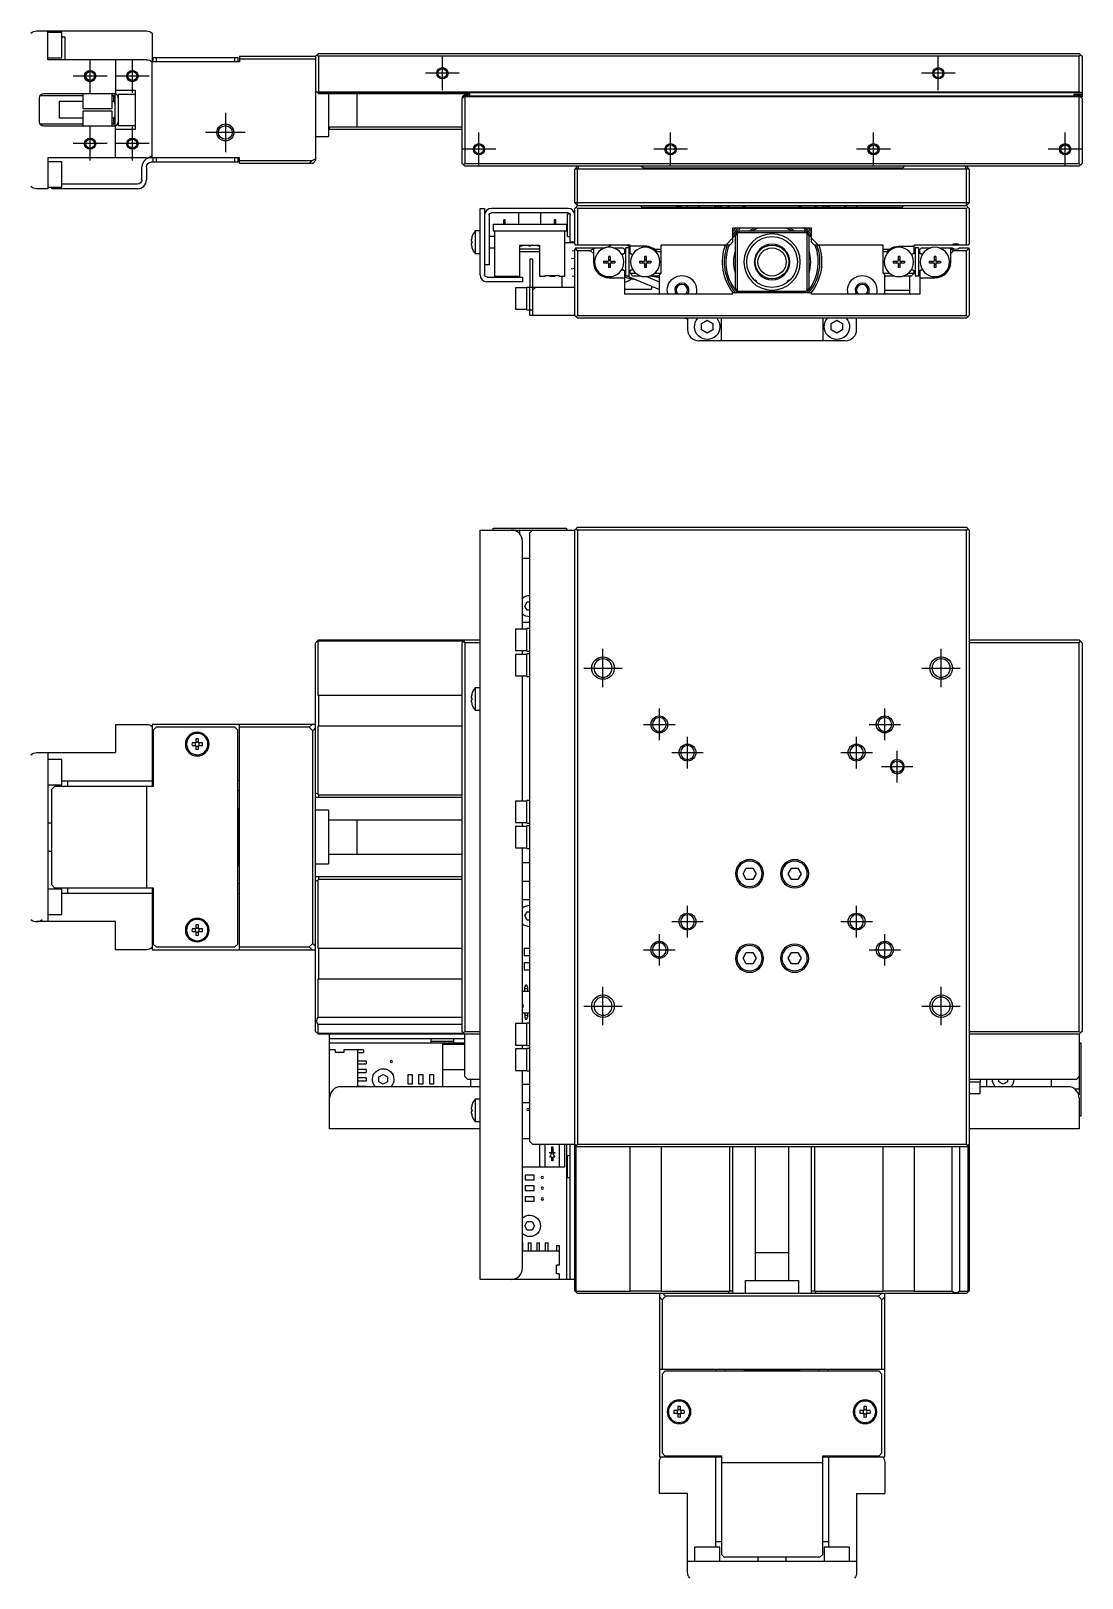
# Model space of a CAD drawing. Extents: x 0 to 817, y -8 to 478.
# Drawn here: x 205.2 to 391.7, y 203.9 to 478.5 of the extents above; entities that cross this region are included whole.
import ezdxf

# ---------------------------------------------------------------- set-up
doc = ezdxf.new("R2010")
doc.units = 0
doc.header["$LTSCALE"] = 0.5
doc.linetypes.add('CENTER', pattern=[50.8, 31.75, -6.35, 6.35, -6.35])
for name, color, linetype in [('MSM_CENTER', 1, 'CENTER'), ('MSM_CONTINUOUS', 7, 'CONTINUOUS'), ('MSM_NARROW', 5, 'CONTINUOUS')]:
    doc.layers.add(name, color=color, linetype=linetype)

msp = doc.modelspace()

# ---------------------------------------------------------------- linework, layer by layer
at = {"layer": 'MSM_CENTER'}
for p, q in [((215.67, 467.47), (215.67, 473.47)), ((223.17, 467.47), (223.17, 473.47)), ((278.17, 467.97), (278.17, 473.97)), ((366.17, 467.97), (366.17, 473.97)), ((218.67, 470.47), (212.67, 470.47)), ((226.17, 470.47), (220.17, 470.47)), ((281.17, 470.97), (275.17, 470.97)), ((369.17, 470.97), (363.17, 470.97)), ((215.67, 455.47), (215.67, 461.47)), ((223.17, 455.47), (223.17, 461.47)), ((239.67, 463.97), (239.67, 456.97)), ((243.17, 460.47), (236.17, 460.47)), ((284.67, 454.47), (284.67, 460.47)), ((318.67, 454.47), (318.67, 460.47)), ((354.67, 454.47), (354.67, 460.47)), ((388.67, 454.47), (388.67, 460.47)), ((218.67, 458.47), (212.67, 458.47)), ((226.17, 458.47), (220.17, 458.47)), ((287.67, 457.47), (281.67, 457.47)), ((321.67, 457.47), (315.67, 457.47)), ((357.67, 457.47), (351.67, 457.47)), ((391.67, 457.47), (385.67, 457.47)), ((306.67, 362), (306.67, 368.8)), ((366.67, 362), (366.67, 368.8)), ((303.27, 365.4), (310.07, 365.4)), ((363.27, 365.4), (370.07, 365.4)), ((316.67, 352.6), (316.67, 358.2)), ((356.67, 352.6), (356.67, 358.2)), ((313.87, 355.4), (319.47, 355.4)), ((353.87, 355.4), (359.47, 355.4)), ((321.67, 347.6), (321.67, 353.2)), ((351.67, 347.6), (351.67, 353.2)), ((318.87, 350.4), (324.47, 350.4)), ((348.87, 350.4), (354.47, 350.4)), ((358.87, 345.1), (358.87, 350.7)), ((356.07, 347.9), (361.67, 347.9)), ((321.67, 317.6), (321.67, 323.2)), ((351.67, 317.6), (351.67, 323.2)), ((318.87, 320.4), (324.47, 320.4)), ((348.87, 320.4), (354.47, 320.4)), ((316.67, 312.6), (316.67, 318.2)), ((356.67, 312.6), (356.67, 318.2)), ((313.87, 315.4), (319.47, 315.4)), ((353.87, 315.4), (359.47, 315.4)), ((306.67, 302), (306.67, 308.8)), ((366.67, 302), (366.67, 308.8)), ((303.27, 305.4), (310.07, 305.4)), ((363.27, 305.4), (370.07, 305.4))]:
    msp.add_line(p, q, dxfattribs=at)
at = {"layer": 'MSM_CONTINUOUS'}
for p, q in [((206.17, 478.47), (225.67, 478.47)), ((208.17, 473.37), (208.17, 478.47)), ((210.67, 478.22), (208.17, 478.22)), ((210.67, 473.72), (210.67, 478.22)), ((226.67, 478.09), (226.67, 472.99)), ((210.67, 477.42), (211.17, 477.42)), ((211.17, 477.42), (211.17, 473.37)), ((208.17, 473.72), (210.67, 473.72)), ((225.67, 473.37), (208.17, 473.37)), ((220.17, 473.37), (220.17, 467.35)), ((226.67, 455.97), (226.67, 472.97)), ((242.17, 472.97), (226.67, 472.97)), ((226.87, 472.97), (226.87, 473.77)), ((226.87, 473.77), (241.87, 473.77)), ((227.37, 473.77), (227.37, 472.97)), ((241.37, 472.97), (241.37, 473.77)), ((241.87, 473.77), (241.87, 472.97)), ((242.17, 473.97), (242.17, 472.97)), ((242.17, 473.97), (255.67, 473.97)), ((255.67, 473.47), (242.17, 473.47)), ((255.67, 473.97), (256.17, 474.47)), ((255.67, 473.97), (255.67, 455.47)), ((255.92, 474.22), (256.17, 473.97)), ((256.17, 474.47), (391.17, 474.47)), ((256.17, 473.97), (256.17, 467.67)), ((391.17, 473.97), (256.17, 473.97)), ((391.42, 474.22), (391.17, 474.47)), ((391.17, 473.97), (391.42, 474.22)), ((391.17, 467.67), (391.17, 473.97)), ((391.42, 474.22), (391.67, 473.97)), ((391.67, 473.97), (391.67, 466.77)), ((214.37, 466.97), (206.78, 466.97)), ((207.47, 467.37), (219.87, 467.37)), ((214.37, 467.37), (214.37, 464.72)), ((219.57, 464.72), (219.57, 467.37)), ((219.87, 466.97), (219.57, 466.97)), ((219.87, 465.97), (219.87, 466.97)), ((220.07, 466.77), (219.87, 466.97)), ((220.07, 467.35), (220.07, 461.6)), ((220.08, 467.35), (220.16, 467.32)), ((220.17, 467.35), (220.08, 467.35)), ((220.17, 467.97), (223.67, 467.97)), ((220.67, 467.22), (220.67, 461.72)), ((223.67, 467.22), (220.67, 467.22)), ((223.67, 467.97), (223.67, 460.97)), ((255.67, 467.87), (256.17, 467.37)), ((256.17, 467.67), (256.02, 467.52)), ((391.67, 467.47), (256.07, 467.47)), ((256.17, 467.67), (391.17, 467.67)), ((256.17, 467.37), (283.07, 467.37)), ((257.97, 467.37), (257.97, 459.72)), ((262.97, 467.37), (262.97, 461.47)), ((282.17, 466.97), (281.67, 466.47)), ((282.77, 467.07), (282.07, 467.07)), ((282.17, 466.77), (282.07, 466.87)), ((282.17, 466.97), (391.17, 466.97)), ((283.07, 466.97), (283.07, 467.37)), ((390.27, 467.27), (391.67, 467.27)), ((390.27, 466.97), (390.27, 467.27)), ((391.27, 467.07), (390.57, 467.07)), ((391.37, 467.47), (391.17, 467.67)), ((391.67, 466.47), (391.17, 466.97)), ((391.27, 466.87), (391.17, 466.77)), ((206.67, 462.37), (206.67, 466.57)), ((210.17, 465.97), (210.17, 462.97)), ((214.37, 465.97), (210.17, 465.97)), ((214.37, 464.72), (219.57, 464.72)), ((214.37, 464.22), (214.37, 461.57)), ((219.57, 464.22), (214.37, 464.22)), ((219.87, 465.97), (219.57, 465.97)), ((219.57, 461.57), (219.57, 464.22)), ((219.87, 465.97), (220.07, 465.61)), ((281.67, 454.97), (281.67, 466.47)), ((281.77, 466.57), (281.77, 466.77)), ((282.17, 466.77), (282.17, 454.97)), ((391.17, 466.77), (282.17, 466.77)), ((391.17, 454.97), (391.17, 466.77)), ((391.57, 466.77), (391.57, 466.57)), ((391.67, 466.77), (391.57, 466.67)), ((391.67, 466.47), (391.67, 454.97)), ((206.78, 461.97), (214.37, 461.97)), ((219.87, 461.57), (207.47, 461.57)), ((214.37, 462.97), (210.17, 462.97)), ((219.87, 462.97), (219.57, 462.97)), ((219.57, 461.97), (219.87, 461.97)), ((220.07, 463.34), (219.87, 462.97)), ((219.87, 461.97), (219.87, 462.97)), ((219.87, 461.97), (220.07, 462.17)), ((220.16, 461.63), (220.08, 461.6)), ((220.17, 461.6), (220.08, 461.6)), ((220.17, 455.97), (220.17, 461.6)), ((220.67, 461.72), (223.67, 461.72)), ((257.97, 461.47), (281.67, 461.47)), ((258.17, 460.97), (258.17, 461.47)), ((223.67, 460.97), (220.17, 460.97)), ((255.67, 459.72), (257.97, 459.72)), ((281.67, 460.97), (258.17, 460.97)), ((208.17, 455.97), (208.17, 450.47)), ((225.67, 455.97), (208.17, 455.97)), ((242.17, 455.97), (226.47, 455.97)), ((226.87, 455.17), (226.87, 455.97)), ((227.37, 455.97), (227.37, 455.17)), ((241.37, 455.17), (241.37, 455.97)), ((241.87, 455.97), (241.87, 455.17)), ((242.17, 454.97), (242.17, 455.97)), ((210.67, 455.22), (208.17, 455.22)), ((210.67, 450.72), (210.67, 455.22)), ((224.87, 452.07), (224.87, 454.37)), ((225.67, 454.37), (225.67, 452.07)), ((241.87, 455.17), (226.47, 455.17)), ((242.17, 455.47), (255.06, 455.47)), ((255.17, 454.97), (242.17, 454.97)), ((254.56, 454.97), (255.06, 455.47)), ((255.06, 455.47), (255.67, 455.78)), ((255.67, 455.47), (255.17, 454.97)), ((281.67, 454.97), (282.17, 454.47)), ((281.92, 454.72), (282.17, 454.97)), ((282.17, 454.97), (391.17, 454.97)), ((391.17, 454.47), (282.17, 454.47)), ((301.67, 453.97), (302.17, 454.47)), ((301.67, 447.97), (301.67, 453.97)), ((371.67, 453.97), (301.67, 453.97)), ((302.17, 453.97), (302.38, 454.47)), ((302.17, 447.47), (302.17, 453.97)), ((313.77, 454.17), (313.47, 454.47)), ((313.77, 454.17), (359.87, 454.17)), ((360.17, 454.47), (359.87, 454.17)), ((371.17, 453.97), (370.96, 454.47)), ((371.67, 453.97), (371.17, 454.47)), ((371.17, 447.47), (371.17, 453.97)), ((371.67, 453.97), (371.67, 447.97)), ((391.17, 454.97), (391.42, 454.72)), ((391.17, 454.47), (391.67, 454.97)), ((208.17, 450.47), (206.17, 450.47)), ((208.17, 450.72), (210.67, 450.72)), ((208.87, 450.47), (208.87, 450.72)), ((224.07, 450.47), (208.87, 450.47)), ((209.37, 450.72), (209.37, 450.47)), ((224.07, 451.27), (210.67, 451.27)), ((302.17, 447.47), (301.67, 447.97)), ((371.67, 447.97), (301.67, 447.97)), ((371.17, 447.47), (371.67, 447.97)), ((284.87, 435.17), (284.87, 446.97)), ((284.87, 446.97), (285.67, 446.97)), ((285.67, 446.97), (285.67, 435.27)), ((286.47, 445.77), (286.47, 436.97)), ((300.47, 446.97), (286.87, 446.97)), ((300.47, 446.17), (286.87, 446.17)), ((289.3, 444.97), (289.05, 444.97)), ((289.05, 444.17), (289.05, 444.97)), ((289.3, 444.17), (289.3, 444.97)), ((291.67, 446.17), (291.67, 444.17)), ((295.67, 444.17), (295.67, 446.17)), ((298.05, 444.17), (298.05, 444.97)), ((298.3, 444.97), (298.05, 444.97)), ((298.3, 444.17), (298.3, 444.97)), ((300.37, 441.97), (300.37, 445.97)), ((300.82, 445.97), (300.37, 445.97)), ((300.87, 440.97), (300.87, 445.77)), ((301.67, 446.97), (302.17, 447.47)), ((301.67, 440.67), (301.67, 446.97)), ((301.92, 447.22), (302.17, 446.97)), ((302.17, 447.47), (371.17, 447.47)), ((302.17, 446.97), (302.17, 440.47)), ((371.17, 446.97), (302.17, 446.97)), ((313.57, 447.17), (313.27, 447.47)), ((313.57, 447.17), (359.77, 447.17)), ((319.27, 447.17), (320.97, 447.47)), ((321.67, 447.17), (321.67, 447.47)), ((351.67, 447.47), (351.67, 447.17)), ((360.07, 447.47), (359.77, 447.17)), ((371.17, 447.47), (371.67, 446.97)), ((371.17, 446.97), (371.42, 447.22)), ((371.17, 440.47), (371.17, 446.97)), ((371.67, 446.97), (371.67, 440.67)), ((283.97, 442.97), (283.97, 438.97)), ((284.87, 442.97), (283.97, 442.97)), ((287.17, 444.17), (287.17, 442.97)), ((287.17, 444.17), (300.17, 444.17)), ((287.17, 442.97), (300.17, 442.97)), ((287.42, 442.97), (287.42, 434.97)), ((299.92, 434.97), (299.92, 442.97)), ((300.17, 444.17), (300.17, 442.97)), ((343.67, 443.47), (329.67, 443.47)), ((329.67, 443.47), (329.67, 440.97)), ((330.17, 442.17), (330.97, 442.97)), ((330.17, 432.77), (330.17, 442.17)), ((330.47, 442.47), (330.47, 432.47)), ((342.67, 442.67), (330.67, 442.67)), ((330.97, 442.97), (342.37, 442.97)), ((342.37, 442.97), (343.17, 442.17)), ((342.87, 432.47), (342.87, 442.47)), ((343.17, 442.17), (343.17, 432.77)), ((343.67, 440.97), (343.67, 443.47)), ((283.28, 441.17), (283.42, 441.17)), ((283.42, 440.77), (283.28, 440.77)), ((283.42, 441.92), (283.42, 441.9)), ((283.42, 441.17), (283.42, 440.77)), ((283.42, 440.05), (283.42, 440.02)), ((287.42, 441.97), (286.47, 441.97)), ((286.47, 439.97), (287.42, 439.97)), ((291.92, 434.97), (291.92, 440.47)), ((291.92, 440.47), (295.42, 440.47)), ((295.42, 439.77), (291.92, 439.77)), ((295.42, 440.47), (295.42, 434.97)), ((299.92, 440.94), (301.67, 440.94)), ((300.37, 441.97), (300.87, 441.97)), ((301.67, 440.97), (300.87, 440.97)), ((301.67, 439.38), (301.18, 439.42)), ((301.87, 440.47), (301.67, 440.67)), ((301.87, 439.97), (301.67, 439.77)), ((301.67, 427.97), (301.67, 439.77)), ((302.17, 439.47), (301.77, 439.87)), ((311.47, 440.47), (301.87, 440.47)), ((301.87, 439.97), (307.06, 439.97)), ((302.17, 439.47), (302.17, 427.97)), ((304.47, 439.47), (302.17, 439.47)), ((304.97, 439.83), (304.47, 439.47)), ((304.47, 439.47), (304.97, 438.97)), ((304.97, 439.97), (304.97, 437.47)), ((308.49, 439.97), (310.17, 439.97)), ((310.47, 439.67), (310.17, 439.97)), ((310.67, 439.82), (310.43, 439.71)), ((310.47, 439.67), (310.47, 439.02)), ((311.27, 439.97), (310.67, 439.97)), ((310.67, 439.97), (310.67, 434.97)), ((311.47, 440.16), (311.04, 439.97)), ((311.27, 439.97), (311.27, 434.97)), ((311.47, 439.02), (311.47, 440.47)), ((314.17, 440.27), (311.47, 440.27)), ((315.77, 439.77), (316.97, 439.77)), ((329.17, 440.47), (316.97, 440.47)), ((316.97, 435.47), (316.97, 440.47)), ((328.46, 440.47), (329.67, 441.68)), ((329.67, 440.97), (329.17, 440.47)), ((335.61, 440.44), (335.61, 440.44)), ((343.67, 441.68), (344.88, 440.47)), ((344.17, 440.47), (343.67, 440.97)), ((356.37, 440.47), (344.17, 440.47)), ((356.37, 435.47), (356.37, 440.47)), ((356.37, 439.77), (357.57, 439.77)), ((359.17, 440.27), (361.87, 440.27)), ((371.47, 440.47), (361.87, 440.47)), ((361.87, 439.02), (361.87, 440.47)), ((362.67, 439.97), (362.07, 439.97)), ((362.07, 439.97), (362.07, 434.97)), ((362.67, 439.97), (362.67, 434.97)), ((363.17, 439.97), (362.87, 439.67)), ((362.87, 439.02), (362.87, 439.67)), ((363.17, 439.97), (364.86, 439.97)), ((366.29, 439.97), (368.61, 439.97)), ((368.37, 437.47), (368.37, 439.97)), ((368.87, 439.47), (368.37, 439.83)), ((368.37, 438.97), (368.87, 439.47)), ((371.17, 439.47), (368.87, 439.47)), ((369.93, 439.97), (371.47, 439.97)), ((371.57, 439.87), (371.17, 439.47)), ((371.17, 427.97), (371.17, 439.47)), ((371.67, 440.67), (371.47, 440.47)), ((371.47, 439.97), (371.67, 439.77)), ((371.67, 439.77), (371.67, 427.97)), ((283.97, 438.97), (284.87, 438.97)), ((286.47, 436.97), (285.67, 436.97)), ((295.42, 439.27), (291.92, 439.27)), ((294.17, 437.97), (293.67, 437.97)), ((293.67, 437.97), (293.67, 432.97)), ((294.17, 437.97), (294.17, 427.97)), ((301.06, 438.13), (301.67, 438.07)), ((306.77, 437.62), (306.77, 437.33)), ((306.77, 437.62), (307.57, 437.62)), ((306.77, 437.33), (307.57, 437.33)), ((307.3, 437.62), (307.3, 437.33)), ((307.92, 438.47), (307.63, 438.47)), ((307.63, 438.47), (307.63, 437.68)), ((307.63, 437.94), (307.92, 437.94)), ((307.63, 437.27), (307.63, 436.47)), ((307.63, 437), (307.92, 437)), ((307.92, 438.47), (307.92, 437.68)), ((307.92, 437.27), (307.92, 436.47)), ((307.98, 437.62), (308.77, 437.62)), ((307.98, 437.33), (308.77, 437.33)), ((308.24, 437.33), (308.24, 437.62)), ((308.77, 437.62), (308.77, 437.33)), ((310.21, 438.87), (310.47, 439.02)), ((311.47, 439.02), (311.85, 438.8)), ((313.17, 437.62), (313.17, 437.33)), ((313.17, 437.62), (313.97, 437.62)), ((313.17, 437.33), (313.97, 437.33)), ((313.7, 437.62), (313.7, 437.33)), ((314.32, 438.47), (314.03, 438.47)), ((314.03, 438.47), (314.03, 437.68)), ((314.03, 437.94), (314.32, 437.94)), ((314.03, 437.27), (314.03, 436.47)), ((314.03, 437), (314.32, 437)), ((314.32, 438.47), (314.32, 437.68)), ((314.32, 437.27), (314.32, 436.47)), ((314.38, 437.62), (315.17, 437.62)), ((314.38, 437.33), (315.17, 437.33)), ((314.64, 437.33), (314.64, 437.62)), ((315.17, 437.62), (315.17, 437.33)), ((316.97, 439.27), (316.32, 439.27)), ((333.81, 438.78), (333.87, 438.85)), ((333.87, 438.92), (333.87, 438.85)), ((357.03, 439.27), (356.37, 439.27)), ((358.17, 437.62), (358.17, 437.33)), ((358.17, 437.62), (358.97, 437.62)), ((358.17, 437.33), (358.97, 437.33)), ((358.7, 437.62), (358.7, 437.33)), ((359.32, 438.47), (359.03, 438.47)), ((359.03, 438.47), (359.03, 437.68)), ((359.03, 437.94), (359.32, 437.94)), ((359.03, 437.27), (359.03, 436.47)), ((359.03, 437), (359.32, 437)), ((359.32, 438.47), (359.32, 437.68)), ((359.32, 437.27), (359.32, 436.47)), ((359.38, 437.62), (360.17, 437.62)), ((359.38, 437.33), (360.17, 437.33)), ((359.64, 437.33), (359.64, 437.62)), ((360.17, 437.62), (360.17, 437.33)), ((361.87, 439.02), (361.49, 438.8)), ((363.13, 438.87), (362.87, 439.02)), ((364.57, 437.62), (365.37, 437.62)), ((364.57, 437.62), (364.57, 437.33)), ((364.57, 437.33), (365.37, 437.33)), ((365.1, 437.62), (365.1, 437.33)), ((365.43, 438.47), (365.43, 437.68)), ((365.72, 438.47), (365.43, 438.47)), ((365.43, 437.94), (365.72, 437.94)), ((365.43, 437.27), (365.43, 436.47)), ((365.43, 437), (365.72, 437)), ((365.72, 438.47), (365.72, 437.68)), ((365.72, 437.27), (365.72, 436.47)), ((365.78, 437.62), (366.57, 437.62)), ((365.78, 437.33), (366.57, 437.33)), ((366.04, 437.33), (366.04, 437.62)), ((366.57, 437.62), (366.57, 437.33)), ((292.37, 433.97), (286.07, 433.97)), ((286.17, 434.77), (292.37, 434.77)), ((287.42, 434.97), (291.92, 434.97)), ((292.37, 434.77), (292.37, 433.97)), ((295.42, 434.97), (296.42, 434.97)), ((296.42, 435.07), (298.92, 435.07)), ((296.42, 434.97), (296.42, 435.07)), ((297.22, 435.07), (297.22, 434.97)), ((297.22, 434.97), (298.12, 434.97)), ((297.6, 435.07), (297.6, 434.97)), ((297.75, 435.07), (297.75, 434.97)), ((298.12, 435.07), (298.12, 434.97)), ((298.92, 434.97), (298.92, 435.07)), ((298.92, 434.97), (299.92, 434.97)), ((299.42, 432.97), (299.42, 434.97)), ((301.67, 436.33), (301.01, 436.21)), ((301.23, 434.93), (301.67, 435.01)), ((307.92, 436.47), (307.63, 436.47)), ((307.77, 434.67), (310.47, 434.67)), ((310.47, 435.92), (310.21, 436.07)), ((310.47, 435.92), (310.47, 431.77)), ((310.47, 435.22), (310.67, 435.13)), ((310.47, 434.77), (312.65, 434.29)), ((311.27, 434.97), (310.67, 434.97)), ((311.04, 434.97), (316.67, 432.58)), ((311.61, 436.01), (311.47, 435.93)), ((311.47, 435.47), (311.47, 435.93)), ((311.47, 435.47), (311.97, 434.97)), ((311.47, 435.47), (312.51, 435.47)), ((313.46, 434.97), (311.97, 434.97)), ((314.32, 436.47), (314.03, 436.47)), ((316.67, 433.89), (314.33, 434.88)), ((316.47, 434.97), (314.89, 434.97)), ((316.67, 434.64), (315.15, 434.97)), ((315.83, 435.47), (316.97, 435.47)), ((316.47, 434.97), (316.97, 435.47)), ((316.67, 431.77), (316.67, 435.17)), ((333.51, 434.27), (333.7, 434.27)), ((333.92, 434.05), (333.7, 434.27)), ((333.92, 434.05), (333.75, 434.05)), ((333.87, 436.1), (333.81, 436.16)), ((333.87, 436.1), (333.87, 436.03)), ((333.92, 433.91), (333.92, 434.05)), ((333.92, 433.91), (333.92, 433.91)), ((335.61, 434.51), (335.61, 434.51)), ((339.65, 434.27), (339.42, 434.05)), ((339.59, 434.05), (339.42, 434.05)), ((339.42, 434.05), (339.42, 433.91)), ((339.65, 434.27), (339.84, 434.27)), ((356.37, 435.47), (357.51, 435.47)), ((356.37, 435.47), (356.87, 434.97)), ((358.46, 434.97), (356.62, 434.97)), ((356.62, 434.97), (356.62, 431.77)), ((356.67, 434.97), (356.67, 435.17)), ((359.32, 436.47), (359.03, 436.47)), ((361.37, 434.97), (359.89, 434.97)), ((360.83, 435.47), (361.87, 435.47)), ((361.12, 431.77), (361.12, 434.97)), ((361.37, 434.97), (361.87, 435.47)), ((361.73, 436.01), (361.87, 435.93)), ((361.87, 435.47), (361.87, 435.93)), ((362.67, 434.97), (362.07, 434.97)), ((362.87, 435.92), (363.13, 436.07)), ((362.87, 435.92), (362.87, 431.77)), ((362.87, 434.67), (365.57, 434.67)), ((365.72, 436.47), (365.43, 436.47)), ((291.17, 432.87), (291.17, 429.07)), ((293.17, 432.87), (291.17, 432.87)), ((293.17, 428.97), (293.17, 432.97)), ((301.67, 432.97), (293.17, 432.97)), ((293.67, 428.97), (293.67, 432.97)), ((294.17, 432.47), (294.67, 432.97)), ((310.47, 432.66), (315.27, 432.66)), ((329.67, 431.77), (310.47, 431.77)), ((315.27, 433.18), (315.27, 432.66)), ((343.67, 431.97), (329.67, 431.97)), ((329.67, 431.77), (329.67, 431.97)), ((330.97, 431.97), (330.17, 432.77)), ((330.67, 432.27), (342.67, 432.27)), ((343.17, 432.77), (342.37, 431.97)), ((343.67, 431.77), (343.67, 431.97)), ((362.87, 431.77), (343.67, 431.77)), ((356.62, 432.47), (361.12, 432.47)), ((291.17, 429.07), (293.17, 429.07)), ((293.17, 428.97), (294.17, 428.97)), ((293.67, 427.97), (293.67, 428.97)), ((301.67, 427.97), (293.67, 427.97)), ((301.67, 427.97), (302.17, 427.47)), ((301.92, 427.72), (302.17, 427.97)), ((302.17, 427.97), (371.17, 427.97)), ((371.17, 427.47), (302.17, 427.47)), ((321.67, 427.35), (320.97, 427.47)), ((321.67, 427.47), (321.67, 425.47)), ((324.17, 426.55), (325.17, 427.13)), ((324.17, 425.4), (324.17, 426.55)), ((325.17, 427.13), (326.17, 426.55)), ((326.17, 426.55), (326.17, 425.4)), ((327.67, 423.47), (327.67, 427.47)), ((345.67, 427.47), (345.67, 423.47)), ((347.17, 426.55), (348.17, 427.13)), ((347.17, 425.4), (347.17, 426.55)), ((348.17, 427.13), (349.17, 426.55)), ((349.17, 426.55), (349.17, 425.4)), ((351.67, 425.47), (351.67, 427.47)), ((371.67, 427.97), (371.17, 427.47)), ((371.17, 427.97), (371.42, 427.72)), ((327.67, 423.47), (323.67, 423.47)), ((325.17, 424.82), (324.17, 425.4)), ((326.17, 425.4), (325.17, 424.82)), ((345.67, 423.47), (327.67, 423.47)), ((349.67, 423.47), (345.67, 423.47)), ((348.17, 424.82), (347.17, 425.4)), ((349.17, 425.4), (348.17, 424.82)), ((287.17, 389.9), (287.17, 390.2)), ((287.17, 390.2), (300.17, 390.2)), ((300.17, 390.2), (300.17, 389.9)), ((301.67, 389.9), (302.17, 390.4)), ((302.17, 389.9), (301.92, 390.15)), ((302.17, 390.4), (371.17, 390.4)), ((371.17, 390.4), (371.67, 389.9)), ((371.42, 390.15), (371.17, 389.9)), ((284.87, 256.9), (284.87, 389.9)), ((284.87, 389.9), (301.67, 389.9)), ((291.92, 389.16), (291.92, 389.9)), ((292.37, 372.3), (292.37, 387.9)), ((294.17, 389.9), (293.67, 389.4)), ((293.67, 281.4), (293.67, 389.4)), ((301.67, 254.9), (301.67, 389.9)), ((302.17, 389.9), (302.17, 280.9)), ((371.17, 389.9), (302.17, 389.9)), ((371.17, 280.9), (371.17, 389.9)), ((371.67, 389.9), (371.67, 254.9)), ((292.37, 384.9), (293.67, 384.9)), ((292.81, 376.4), (293.24, 377.15)), ((293.24, 375.65), (292.81, 376.4)), ((293.24, 377.15), (293.67, 377.15)), ((293.67, 373.5), (292.37, 373.5)), ((293.67, 375.65), (293.24, 375.65)), ((291.17, 372.3), (291.17, 368.5)), ((293.17, 372.3), (291.17, 372.3)), ((293.17, 368.4), (293.17, 372.4)), ((293.67, 372.4), (293.17, 372.4)), ((255.67, 369.9), (256.17, 370.4)), ((255.67, 300.9), (255.67, 369.9)), ((256.02, 370.25), (256.07, 370.2)), ((256.07, 370.2), (256.07, 360.6)), ((281.97, 370.2), (256.07, 370.2)), ((256.17, 370.4), (284.87, 370.4)), ((281.67, 369.9), (282.17, 370.4)), ((281.67, 300.9), (281.67, 369.9)), ((281.92, 370.15), (282.17, 369.9)), ((284.87, 369.9), (282.17, 369.9)), ((282.17, 369.9), (282.17, 300.9)), ((291.17, 368.5), (293.17, 368.5)), ((292.37, 367.8), (292.37, 368.5)), ((293.17, 368.4), (293.67, 368.4)), ((371.67, 370.4), (391.17, 370.4)), ((391.17, 369.9), (371.67, 369.9)), ((391.17, 370.4), (391.67, 369.9)), ((391.17, 369.9), (391.42, 370.15)), ((391.17, 300.9), (391.17, 369.9)), ((391.67, 369.9), (391.67, 300.9)), ((291.17, 367.8), (291.17, 364)), ((293.17, 367.8), (291.17, 367.8)), ((293.17, 363.9), (293.17, 367.9)), ((293.67, 367.9), (293.17, 367.9)), ((291.17, 364), (293.17, 364)), ((292.37, 341.8), (292.37, 364)), ((293.17, 363.9), (293.67, 363.9)), ((256.07, 360.6), (281.67, 360.6)), ((256.17, 360.6), (256.17, 355.1)), ((283.28, 360.1), (283.42, 360.1)), ((283.42, 360.85), (283.42, 360.82)), ((283.42, 360.1), (283.42, 359.7)), ((283.97, 361.9), (283.97, 357.9)), ((284.87, 361.9), (283.97, 361.9)), ((283.42, 359.7), (283.28, 359.7)), ((283.42, 358.97), (283.42, 358.95)), ((283.97, 357.9), (284.87, 357.9)), ((220.17, 355.4), (225.67, 355.4)), ((220.17, 355.4), (220.17, 350.4)), ((226.67, 355.4), (226.67, 344.4)), ((255.67, 355.4), (226.67, 355.4)), ((227.37, 354.9), (226.87, 354.4)), ((226.87, 354.4), (226.87, 344.4)), ((241.37, 354.9), (227.37, 354.9)), ((241.87, 354.4), (241.37, 354.9)), ((241.87, 316.4), (241.87, 354.4)), ((242.17, 315.4), (242.17, 355.4)), ((254.56, 354.9), (242.17, 354.9)), ((254.56, 354.9), (255.06, 355.4)), ((255.17, 354.28), (254.56, 354.9)), ((255.67, 354.78), (255.17, 354.28)), ((255.17, 316.51), (255.17, 354.28)), ((256.07, 355.1), (256.07, 343.04)), ((281.67, 355.1), (256.07, 355.1)), ((234.43, 352.14), (233.75, 352.14)), ((233.75, 351.66), (234.43, 351.66)), ((234.43, 352.82), (234.43, 352.14)), ((234.43, 351.66), (234.43, 350.98)), ((234.91, 352.14), (234.91, 352.82)), ((235.59, 352.14), (234.91, 352.14)), ((234.91, 350.98), (234.91, 351.66)), ((234.91, 351.66), (235.59, 351.66)), ((206.17, 350.4), (220.17, 350.4)), ((208.17, 350.4), (208.17, 320.4)), ((210.67, 349.15), (208.17, 349.15)), ((210.67, 344.65), (210.67, 349.15)), ((208.17, 344.65), (210.67, 344.65)), ((209.37, 344.4), (208.87, 343.9)), ((208.87, 326.9), (208.87, 343.9)), ((226.87, 344.4), (209.37, 344.4)), ((210.67, 345.4), (226.87, 345.4)), ((211.67, 345.4), (211.67, 344.4)), ((225.67, 344.4), (225.67, 326.4)), ((242.17, 345.4), (241.87, 345.4)), ((241.87, 343.65), (242.17, 343.65)), ((256.07, 343.04), (255.67, 343.2)), ((281.67, 342.4), (255.67, 342.4)), ((256.07, 343.04), (256.17, 342.9)), ((256.17, 342.9), (256.17, 342.4)), ((256.17, 342.9), (281.67, 342.9)), ((291.17, 341.8), (291.17, 338)), ((293.17, 341.8), (291.17, 341.8)), ((293.17, 337.9), (293.17, 341.9)), ((293.67, 341.9), (293.17, 341.9)), ((208.87, 337.9), (208.17, 337.9)), ((241.97, 340.4), (241.87, 340.4)), ((241.97, 330.4), (241.97, 340.4)), ((242.17, 340.2), (241.97, 340.4)), ((257.97, 340.15), (255.67, 340.15)), ((257.97, 340.15), (257.97, 330.65)), ((281.67, 338.4), (257.97, 338.4)), ((262.97, 338.4), (262.97, 332.4)), ((291.17, 338), (293.17, 338)), ((292.37, 337.3), (292.37, 338)), ((293.17, 337.9), (293.67, 337.9)), ((291.17, 337.3), (291.17, 333.5)), ((293.17, 337.3), (291.17, 337.3)), ((293.17, 333.4), (293.17, 337.4)), ((293.67, 337.4), (293.17, 337.4)), ((208.17, 332.9), (208.87, 332.9)), ((257.97, 332.4), (281.67, 332.4)), ((291.17, 333.5), (293.17, 333.5)), ((292.37, 302.3), (292.37, 333.5)), ((293.17, 333.4), (293.67, 333.4)), ((241.87, 330.4), (241.97, 330.4)), ((241.97, 330.4), (242.17, 330.6)), ((255.67, 330.65), (257.97, 330.65)), ((292.37, 330.9), (293.67, 330.9)), ((331.52, 328.9), (332.09, 329.9)), ((332.09, 329.9), (333.25, 329.9)), ((333.25, 329.9), (333.83, 328.9)), ((339.52, 328.9), (340.09, 329.9)), ((340.09, 329.9), (341.25, 329.9)), ((341.25, 329.9), (341.83, 328.9)), ((208.87, 326.9), (209.37, 326.4)), ((242.17, 327.15), (241.87, 327.15)), ((255.67, 328.4), (281.67, 328.4)), ((255.67, 327.59), (256.07, 327.75)), ((256.17, 327.9), (256.07, 327.75)), ((256.07, 327.75), (256.07, 315.7)), ((256.17, 328.4), (256.17, 327.9)), ((281.67, 327.9), (256.17, 327.9)), ((293.67, 327.5), (292.37, 327.5)), ((332.09, 327.9), (331.52, 328.9)), ((333.25, 327.9), (332.09, 327.9)), ((333.83, 328.9), (333.25, 327.9)), ((340.09, 327.9), (339.52, 328.9)), ((341.25, 327.9), (340.09, 327.9)), ((341.83, 328.9), (341.25, 327.9)), ((210.67, 326.15), (208.17, 326.15)), ((209.37, 326.4), (226.87, 326.4)), ((210.67, 321.65), (210.67, 326.15)), ((226.87, 325.4), (210.67, 325.4)), ((211.67, 326.4), (211.67, 325.4)), ((226.67, 326.4), (226.67, 315.4)), ((226.87, 326.4), (226.87, 316.4)), ((241.87, 325.4), (242.17, 325.4)), ((292.37, 324.3), (293.67, 324.3)), ((208.17, 321.65), (210.67, 321.65)), ((292.81, 321.4), (293.24, 322.15)), ((293.24, 320.65), (292.81, 321.4)), ((293.24, 322.15), (293.67, 322.15)), ((220.17, 320.4), (206.17, 320.4)), ((220.17, 315.4), (220.17, 320.4)), ((234.43, 319.14), (233.75, 319.14)), ((233.75, 318.66), (234.43, 318.66)), ((234.43, 319.82), (234.43, 319.14)), ((234.43, 318.66), (234.43, 317.98)), ((234.91, 319.14), (234.91, 319.82)), ((235.59, 319.14), (234.91, 319.14)), ((234.91, 317.98), (234.91, 318.66)), ((234.91, 318.66), (235.59, 318.66)), ((293.67, 320.65), (293.24, 320.65)), ((226.87, 316.4), (227.37, 315.9)), ((227.37, 315.9), (241.37, 315.9)), ((241.37, 315.9), (241.87, 316.4)), ((242.17, 315.9), (254.56, 315.9)), ((254.56, 315.9), (255.17, 316.51)), ((255.06, 315.4), (254.56, 315.9)), ((255.17, 316.51), (255.67, 316.01)), ((225.67, 315.4), (220.17, 315.4)), ((226.67, 315.4), (255.67, 315.4)), ((256.07, 315.7), (281.67, 315.7)), ((256.17, 315.7), (256.17, 310.2)), ((293.67, 315.62), (292.67, 315.62)), ((292.67, 315.62), (292.67, 314.37)), ((292.67, 314.37), (293.67, 314.37)), ((292.67, 313.08), (292.67, 311.83)), ((293.67, 313.08), (292.67, 313.08)), ((331.52, 313.9), (332.09, 314.9)), ((332.09, 312.9), (331.52, 313.9)), ((332.09, 314.9), (333.25, 314.9)), ((333.25, 314.9), (333.83, 313.9)), ((333.83, 313.9), (333.25, 312.9)), ((339.52, 313.9), (340.09, 314.9)), ((340.09, 312.9), (339.52, 313.9)), ((340.09, 314.9), (341.25, 314.9)), ((341.25, 314.9), (341.83, 313.9)), ((341.83, 313.9), (341.25, 312.9)), ((292.67, 311.83), (293.67, 311.83)), ((333.25, 312.9), (332.09, 312.9)), ((341.25, 312.9), (340.09, 312.9)), ((256.07, 310.2), (256.07, 303.46)), ((281.67, 310.2), (256.07, 310.2)), ((292.37, 308.06), (293.67, 308.06)), ((292.82, 308.79), (292.94, 308.86)), ((292.82, 308.06), (292.82, 308.79)), ((292.82, 308.5), (293.25, 308.5)), ((292.94, 308.86), (292.94, 309.11)), ((293.14, 309.11), (292.94, 309.11)), ((293.14, 309.11), (293.14, 308.86)), ((293.14, 308.86), (293.25, 308.79)), ((293.25, 308.79), (293.25, 308.06)), ((256.07, 303.46), (281.67, 303.46)), ((256.07, 302.13), (256.07, 300.6)), ((281.67, 302.13), (256.07, 302.13)), ((291.17, 302.3), (291.17, 298.5)), ((293.17, 302.3), (291.17, 302.3)), ((293.67, 304.16), (292.37, 304.16)), ((292.82, 304.16), (292.82, 303.42)), ((293.25, 303.72), (292.82, 303.72)), ((292.94, 303.36), (292.82, 303.42)), ((292.94, 303.11), (292.94, 303.36)), ((292.94, 303.11), (293.14, 303.11)), ((293.25, 303.42), (293.14, 303.36)), ((293.14, 303.36), (293.14, 303.11)), ((293.17, 298.4), (293.17, 302.4)), ((293.67, 302.4), (293.17, 302.4)), ((293.25, 304.16), (293.25, 303.42)), ((256.17, 300.4), (255.67, 300.9)), ((256.07, 300.6), (256.02, 300.55)), ((256.07, 300.6), (281.97, 300.6)), ((284.87, 300.4), (256.17, 300.4)), ((258.17, 283.6), (258.17, 300.4)), ((282.17, 299.6), (258.17, 299.6)), ((276.17, 298.9), (276.17, 299.6)), ((280.17, 299.6), (280.17, 298.9)), ((282.17, 300.4), (281.67, 300.9)), ((282.17, 300.9), (281.92, 300.65)), ((282.17, 300.9), (284.87, 300.9)), ((282.17, 292.9), (282.17, 300.4)), ((371.67, 300.9), (391.17, 300.9)), ((391.17, 300.4), (371.67, 300.4)), ((391.42, 300.65), (391.17, 300.9)), ((391.42, 300.65), (391.17, 300.4)), ((391.17, 300.4), (391.17, 289.65)), ((391.67, 300.9), (391.42, 300.65)), ((258.17, 298.9), (282.17, 298.9)), ((259.17, 297.65), (258.17, 297.65)), ((259.17, 297.65), (259.17, 297.15)), ((260.67, 297.15), (259.17, 297.15)), ((260.67, 297.65), (260.67, 297.15)), ((264.17, 297.65), (260.67, 297.65)), ((263.17, 291.1), (263.17, 297.65)), ((263.17, 297.15), (264.17, 297.15)), ((264.17, 297.65), (264.17, 297.15)), ((280.17, 299.1), (276.17, 299.1)), ((278.17, 298.65), (282.17, 298.65)), ((278.17, 298.65), (278.17, 291.1)), ((291.17, 298.5), (293.17, 298.5)), ((291.17, 297.8), (291.17, 294)), ((293.17, 297.8), (291.17, 297.8)), ((292.37, 297.8), (292.37, 298.5)), ((293.17, 298.4), (293.67, 298.4)), ((293.17, 293.9), (293.17, 297.9)), ((293.67, 297.9), (293.17, 297.9)), ((391.17, 298.9), (391.47, 298.9)), ((391.47, 298.9), (391.47, 285.9)), ((264.67, 295.65), (263.17, 295.65)), ((263.17, 295.15), (264.67, 295.15)), ((264.67, 294.15), (263.17, 294.15)), ((264.67, 295.65), (264.67, 295.15)), ((264.67, 294.15), (264.67, 293.65)), ((278.17, 294.15), (282.17, 294.15)), ((291.17, 294), (293.17, 294)), ((292.37, 258.9), (292.37, 294)), ((293.17, 293.9), (293.67, 293.9)), ((284.87, 291.1), (260.17, 291.1)), ((263.17, 293.65), (264.67, 293.65)), ((264.67, 292.65), (263.17, 292.65)), ((263.17, 292.15), (264.67, 292.15)), ((264.67, 291.15), (263.17, 291.15)), ((264.67, 292.65), (264.67, 292.15)), ((264.67, 291.15), (264.67, 291.1)), ((266.92, 292.83), (267.67, 293.26)), ((266.92, 291.96), (266.92, 292.83)), ((267.67, 291.53), (266.92, 291.96)), ((267.67, 293.26), (268.42, 292.83)), ((268.42, 291.96), (267.67, 291.53)), ((268.42, 292.83), (268.42, 291.96)), ((272.86, 293.2), (272.06, 293.2)), ((272.06, 293.2), (272.06, 291.6)), ((272.06, 291.6), (272.86, 291.6)), ((272.86, 291.6), (272.86, 293.2)), ((273.96, 293.2), (273.96, 291.6)), ((274.76, 293.2), (273.96, 293.2)), ((273.96, 291.6), (274.76, 291.6)), ((274.76, 291.6), (274.76, 293.2)), ((276.67, 293.2), (275.87, 293.2)), ((275.87, 293.2), (275.87, 291.6)), ((275.87, 291.6), (276.67, 291.6)), ((276.67, 291.6), (276.67, 293.2)), ((282.17, 292.9), (282.67, 292.4)), ((284.87, 292.4), (282.67, 292.4)), ((283.17, 292.4), (283.17, 291.1)), ((293.67, 291.5), (292.37, 291.5)), ((390.67, 292.4), (371.67, 292.4)), ((373.67, 291.9), (371.67, 291.9)), ((373.57, 289.9), (373.57, 291.9)), ((389.17, 291.1), (373.57, 291.1)), ((373.67, 291.9), (373.67, 292.4)), ((374.77, 291.1), (374.77, 292.4)), ((376.92, 291.96), (376.92, 292.4)), ((377.67, 291.53), (376.92, 291.96)), ((378.42, 291.96), (377.67, 291.53)), ((378.42, 292.4), (378.42, 291.96)), ((386.17, 292.4), (386.17, 291.1)), ((390.67, 292.4), (391.17, 292.9)), ((283.97, 288.9), (283.97, 284.9)), ((284.87, 288.9), (283.97, 288.9)), ((371.67, 289.9), (373.57, 289.9)), ((391.17, 290.65), (390.44, 290.65)), ((391.09, 289.65), (391.17, 289.65)), ((391.17, 289.1), (391.17, 283.6)), ((283.28, 287.1), (283.42, 287.1)), ((283.42, 286.7), (283.28, 286.7)), ((283.42, 287.85), (283.42, 287.82)), ((283.42, 287.1), (283.42, 286.7)), ((283.42, 285.97), (283.42, 285.95)), ((292.37, 288.3), (293.67, 288.3)), ((391.47, 285.9), (391.17, 285.9)), ((284.87, 283.6), (258.17, 283.6)), ((283.97, 284.9), (284.87, 284.9)), ((391.17, 283.6), (371.67, 283.6)), ((292.37, 281.9), (293.67, 281.9)), ((293.67, 281.4), (294.17, 280.9)), ((294.17, 280.9), (301.67, 280.9)), ((295.42, 280.9), (295.42, 276.9)), ((296.42, 276.9), (296.42, 280.9)), ((297.6, 280.4), (297.75, 280.4)), ((297.6, 279.45), (297.6, 280.4)), ((297.75, 280.4), (297.75, 279.45)), ((298.92, 280.9), (298.92, 276.9)), ((299.92, 276.9), (299.92, 280.9)), ((300.17, 280.9), (300.17, 256.9)), ((300.87, 256.9), (300.87, 280.9)), ((302.17, 280.4), (301.67, 280.9)), ((301.87, 280.7), (301.87, 254.8)), ((301.92, 280.65), (302.17, 280.9)), ((302.17, 280.9), (371.17, 280.9)), ((371.17, 280.4), (302.17, 280.4)), ((311.47, 254.8), (311.47, 280.4)), ((316.97, 280.4), (316.97, 254.8)), ((329.17, 254.9), (329.17, 280.4)), ((329.67, 280.4), (329.67, 254.4)), ((333.67, 280.4), (333.67, 256.7)), ((339.67, 256.7), (339.67, 280.4)), ((343.67, 254.4), (343.67, 280.4)), ((344.17, 280.4), (344.17, 254.9)), ((356.37, 254.8), (356.37, 280.4)), ((361.87, 280.4), (361.87, 254.8)), ((368.61, 254.8), (368.61, 280.4)), ((369.93, 280.4), (369.93, 254.8)), ((371.17, 280.9), (371.42, 280.65)), ((371.67, 280.9), (371.17, 280.4)), ((371.47, 254.8), (371.47, 280.7)), ((297.22, 279.3), (297.22, 279.45)), ((297.22, 279.45), (297.6, 279.45)), ((297.22, 278.62), (297.61, 279.3)), ((297.61, 279.3), (297.22, 279.3)), ((297.6, 278.62), (297.22, 278.62)), ((297.6, 277.92), (297.6, 278.62)), ((297.75, 277.92), (297.6, 277.92)), ((298.12, 279.3), (297.73, 279.3)), ((297.73, 279.3), (298.12, 278.62)), ((297.75, 279.45), (298.12, 279.45)), ((298.12, 278.62), (297.75, 278.62)), ((297.75, 278.62), (297.75, 277.92)), ((298.12, 279.45), (298.12, 279.3)), ((300.17, 278.9), (300.87, 278.9)), ((300.37, 274.9), (300.37, 278.9)), ((292.37, 276.9), (299.92, 276.9)), ((292.87, 275.39), (292.87, 274.59)), ((294.47, 275.39), (292.87, 275.39)), ((292.87, 274.59), (294.47, 274.59)), ((294.47, 274.59), (294.47, 275.39)), ((300.87, 274.9), (300.17, 274.9)), ((294.47, 273.49), (292.87, 273.49)), ((292.87, 273.49), (292.87, 272.69)), ((292.87, 272.69), (294.47, 272.69)), ((294.47, 272.69), (294.47, 273.49)), ((292.87, 271.58), (292.87, 270.78)), ((294.47, 271.58), (292.87, 271.58)), ((292.87, 270.78), (294.47, 270.78)), ((294.47, 270.78), (294.47, 271.58)), ((292.81, 266.4), (293.24, 267.15)), ((293.24, 265.65), (292.81, 266.4)), ((293.24, 267.15), (294.1, 267.15)), ((294.1, 267.15), (294.54, 266.4)), ((294.54, 266.4), (294.1, 265.65)), ((294.1, 265.65), (293.24, 265.65)), ((292.37, 263.4), (292.42, 263.4)), ((298.92, 261.9), (292.37, 261.9)), ((292.42, 261.9), (292.42, 263.4)), ((293.42, 263.4), (293.92, 263.4)), ((293.42, 263.4), (293.42, 261.9)), ((293.92, 261.9), (293.92, 263.4)), ((294.92, 263.4), (295.42, 263.4)), ((294.92, 263.4), (294.92, 261.9)), ((295.42, 261.9), (295.42, 263.4)), ((296.42, 263.4), (296.92, 263.4)), ((296.42, 263.4), (296.42, 261.9)), ((296.92, 261.9), (296.92, 263.4)), ((298.42, 262.9), (298.92, 262.9)), ((298.42, 262.9), (298.42, 261.9)), ((298.92, 262.9), (298.92, 259.4)), ((333.67, 261.7), (339.67, 261.7)), ((298.92, 259.4), (298.42, 259.4)), ((298.42, 257.9), (298.42, 259.4)), ((301.67, 256.9), (284.87, 256.9)), ((298.92, 257.9), (298.42, 257.9)), ((298.92, 257.9), (298.92, 256.9)), ((331.92, 256.7), (341.42, 256.7)), ((331.92, 256.7), (331.92, 254.4)), ((341.42, 254.4), (341.42, 256.7)), ((301.67, 254.9), (302.17, 254.4)), ((301.82, 254.75), (301.87, 254.8)), ((301.87, 254.8), (311.47, 254.8)), ((371.17, 254.4), (302.17, 254.4)), ((311.47, 254.9), (316.97, 254.9)), ((316.67, 254.4), (316.67, 225.4)), ((317.17, 253.28), (316.67, 253.78)), ((316.97, 254.8), (329.03, 254.8)), ((317.78, 253.9), (317.17, 253.28)), ((317.17, 253.28), (317.17, 240.9)), ((317.28, 254.4), (317.78, 253.9)), ((355.56, 253.9), (317.78, 253.9)), ((329.03, 254.8), (328.86, 254.4)), ((329.03, 254.8), (329.17, 254.9)), ((329.17, 254.9), (329.67, 254.9)), ((343.67, 254.9), (344.17, 254.9)), ((344.17, 254.9), (344.31, 254.8)), ((344.48, 254.4), (344.31, 254.8)), ((344.31, 254.8), (356.37, 254.8)), ((355.56, 253.9), (356.06, 254.4)), ((356.17, 253.28), (355.56, 253.9)), ((356.67, 253.78), (356.17, 253.28)), ((356.17, 240.9), (356.17, 253.28)), ((356.37, 254.9), (361.87, 254.9)), ((356.67, 225.4), (356.67, 254.4)), ((361.87, 254.8), (368.61, 254.8)), ((369.93, 254.8), (371.47, 254.8)), ((371.67, 254.9), (371.17, 254.4)), ((371.47, 254.8), (371.52, 254.75)), ((356.67, 240.9), (316.67, 240.9)), ((317.67, 240.6), (317.17, 240.1)), ((317.17, 240.1), (317.17, 226.1)), ((355.67, 240.6), (317.67, 240.6)), ((326.67, 240.9), (326.67, 240.6)), ((328.42, 240.6), (328.42, 240.9)), ((331.87, 240.9), (331.67, 240.7)), ((341.67, 240.7), (331.67, 240.7)), ((331.67, 240.7), (331.67, 240.6)), ((341.67, 240.7), (341.47, 240.9)), ((341.67, 240.6), (341.67, 240.7)), ((344.92, 240.9), (344.92, 240.6)), ((346.67, 240.6), (346.67, 240.9)), ((356.17, 240.1), (355.67, 240.6)), ((356.17, 226.1), (356.17, 240.1)), ((319.93, 233.64), (319.25, 233.64)), ((319.93, 234.32), (319.93, 233.64)), ((320.41, 233.64), (320.41, 234.32)), ((321.09, 233.64), (320.41, 233.64)), ((352.93, 233.64), (352.25, 233.64)), ((352.93, 234.32), (352.93, 233.64)), ((353.41, 233.64), (353.41, 234.32)), ((354.09, 233.64), (353.41, 233.64)), ((319.25, 233.16), (319.93, 233.16)), ((319.93, 233.16), (319.93, 232.48)), ((320.41, 233.16), (321.09, 233.16)), ((320.41, 232.48), (320.41, 233.16)), ((352.25, 233.16), (352.93, 233.16)), ((352.93, 233.16), (352.93, 232.48)), ((353.41, 233.16), (354.09, 233.16)), ((353.41, 232.48), (353.41, 233.16)), ((316.67, 225.4), (327.67, 225.4)), ((317.17, 226.1), (317.67, 225.6)), ((317.67, 225.6), (327.67, 225.6)), ((326.67, 209.4), (326.67, 225.6)), ((327.67, 225.6), (327.67, 208.1)), ((345.67, 208.1), (345.67, 225.6)), ((345.67, 225.6), (355.67, 225.6)), ((345.67, 225.4), (356.67, 225.4)), ((346.67, 225.6), (346.67, 209.4)), ((355.67, 225.6), (356.17, 226.1)), ((316.67, 218.9), (316.67, 224.4)), ((327.67, 224.4), (345.67, 224.4)), ((356.67, 224.4), (356.67, 218.9)), ((321.67, 218.9), (316.67, 218.9)), ((321.67, 204.9), (321.67, 218.9)), ((351.67, 218.9), (351.67, 204.9)), ((351.67, 218.9), (356.67, 218.9)), ((327.42, 209.4), (322.92, 209.4)), ((322.92, 209.4), (322.92, 206.9)), ((326.67, 210.4), (327.67, 210.4)), ((327.42, 206.9), (327.42, 209.4)), ((345.67, 210.4), (346.67, 210.4)), ((350.42, 209.4), (345.92, 209.4)), ((345.92, 209.4), (345.92, 206.9)), ((350.42, 206.9), (350.42, 209.4)), ((321.67, 206.9), (351.67, 206.9)), ((327.67, 208.1), (328.17, 207.6)), ((345.17, 207.6), (328.17, 207.6)), ((334.17, 207.6), (334.17, 206.9)), ((339.17, 206.9), (339.17, 207.6)), ((345.17, 207.6), (345.67, 208.1))]:
    msp.add_line(p, q, dxfattribs=at)
for centre, radius in [((215.67, 470.47), 0.783), ((223.17, 470.47), 0.783), ((278.17, 470.97), 0.783), ((366.17, 470.97), 0.783), ((239.67, 460.47), 1.23), ((215.67, 458.47), 0.783), ((223.17, 458.47), 0.783), ((284.67, 457.47), 0.783), ((318.67, 457.47), 0.783), ((354.67, 457.47), 0.783), ((388.67, 457.47), 0.783), ((336.67, 437.47), 4.5), ((336.67, 437.47), 3), ((358.87, 347.9), 1.01)]:
    msp.add_circle(centre, radius, dxfattribs=at)
at = {"layer": 'MSM_CONTINUOUS', "extrusion": (0, 0, -1)}
for centre, radius in [((-336.67, 437.47), 5), ((-307.77, 437.47), 2.6), ((-314.17, 437.47), 2.6), ((-336.67, 437.47), 3.15), ((-359.17, 437.47), 2.6), ((-365.57, 437.47), 2.6), ((-306.67, 365.4), 1.62), ((-366.67, 365.4), 1.62), ((-316.67, 355.4), 1.23), ((-356.67, 355.4), 1.23), ((-234.67, 351.9), 2.1), ((-234.67, 351.9), 1.9), ((-321.67, 350.4), 1.23), ((-351.67, 350.4), 1.23), ((-332.67, 328.9), 2.5), ((-332.67, 328.9), 2.25), ((-340.67, 328.9), 2.5), ((-340.67, 328.9), 2.25), ((-321.67, 320.4), 1.23), ((-351.67, 320.4), 1.23), ((-234.67, 318.9), 2.1), ((-234.67, 318.9), 1.9), ((-316.67, 315.4), 1.23), ((-332.67, 313.9), 2.5), ((-332.67, 313.9), 2.25), ((-340.67, 313.9), 2.5), ((-340.67, 313.9), 2.25), ((-356.67, 315.4), 1.23), ((-306.67, 305.4), 1.62), ((-366.67, 305.4), 1.62), ((-269.13, 295.57), 0.2), ((-293.35, 287.06), 0.2), ((-295.89, 274.99), 0.2), ((-295.89, 273.09), 0.2), ((-295.89, 271.18), 0.2), ((-320.17, 233.4), 2.1), ((-320.17, 233.4), 1.9), ((-353.17, 233.4), 2.1), ((-353.17, 233.4), 1.9)]:
    msp.add_circle(centre, radius, dxfattribs=at)
for centre, radius, start, end in [((-206.17, 476.97), 1.5, 48.1897, 90), ((-225.67, 476.97), 1.5, 90, 131.8103), ((-225.67, 471.87), 1.5, 90, 131.8103), ((-207.47, 466.57), 0.8, 0, 90), ((-219.87, 466.57), 0.8, 90, 105.1266), ((-207.47, 462.37), 0.8, 270, 0), ((-219.87, 462.37), 0.8, 254.8734, 270), ((-226.47, 454.37), 0.8, 0, 90), ((-206.17, 451.97), 1.5, 270, 311.8103), ((-224.07, 452.07), 0.8, 180, 270), ((-286.87, 445.77), 0.4, 0, 90), ((-300.47, 445.77), 0.4, 90, 180), ((-325.17, 448.97), 2.25, 306.8699, 318.1897), ((-325.17, 448.97), 2.25, 221.8103, 233.1301), ((-348.17, 448.97), 2.25, 306.8699, 318.1897), ((-348.17, 448.97), 2.25, 221.8103, 233.1301), ((-336.67, 437.47), 8.8, 37.3018, 42.9859), ((-336.67, 437.47), 6.8, 53.9811, 61.9275), ((-336.67, 437.47), 6.8, 118.0725, 126.0189), ((-336.67, 437.47), 8.8, 137.0141, 142.6982), ((-336.67, 437.47), 8.8, 321.3178, 19.9323), ((-336.67, 437.47), 6.8, 342.9174, 17.0826), ((-336.67, 437.47), 6.8, 162.9174, 197.0826), ((-336.67, 437.47), 8.8, 160.0677, 218.6822), ((-359.17, 437.47), 2.8, 55.2281, 90), ((-307.57, 437.68), 0.06, 180, 270), ((-307.57, 437.27), 0.06, 90, 180), ((-307.98, 437.68), 0.06, 270, 0), ((-307.98, 437.27), 0.06, 0, 90), ((-311.09, 437.36), 1.75, 52.994, 60), ((-310.86, 437.36), 1.75, 124.5052, 127.006), ((-313.97, 437.68), 0.06, 180, 270), ((-313.97, 437.27), 0.06, 90, 180), ((-314.38, 437.68), 0.06, 270, 0), ((-314.38, 437.27), 0.06, 0, 90), ((-358.97, 437.68), 0.06, 180, 270), ((-358.97, 437.27), 0.06, 90, 180), ((-359.38, 437.68), 0.06, 270, 0), ((-359.38, 437.27), 0.06, 0, 90), ((-365.37, 437.68), 0.06, 180, 270), ((-365.37, 437.27), 0.06, 90, 180), ((-365.78, 437.68), 0.06, 270, 0), ((-365.78, 437.27), 0.06, 0, 90), ((-286.17, 435.27), 0.5, 270, 0), ((-311.09, 437.59), 1.75, 300, 307.006), ((-310.86, 437.59), 1.75, 232.994, 244.5052), ((-320.67, 432.47), 2.6, 344.3815, 195.6185), ((-352.67, 432.47), 2.6, 344.3815, 195.6185), ((-325.17, 425.97), 2.25, 138.1897, 41.8103), ((-348.17, 425.97), 2.25, 138.1897, 41.8103), ((-293.67, 376.4), 1.9, 46.8264, 90), ((-293.67, 376.4), 1.9, 270, 313.1736), ((-225.67, 353.9), 1.5, 90, 131.8103), ((-206.17, 348.9), 1.5, 48.1897, 90), ((-293.67, 321.4), 1.9, 46.8264, 90), ((-293.67, 321.4), 1.9, 270, 313.1736), ((-225.67, 316.9), 1.5, 228.1897, 270), ((-267.67, 292.4), 1.9, 316.8264, 223.1735), ((-377.67, 292.4), 1.9, 316.8264, 0), ((-377.67, 292.4), 1.9, 180, 223.1736), ((-293.67, 266.4), 1.9, 46.8264, 313.1736), ((-318.17, 224.4), 1.5, 0, 41.8103), ((-355.17, 224.4), 1.5, 138.1897, 180), ((-323.17, 204.9), 1.5, 318.1897, 0), ((-350.17, 204.9), 1.5, 180, 221.8103)]:
    msp.add_arc(centre, radius, start, end, dxfattribs=at)
at = {"layer": 'MSM_CONTINUOUS'}
for centre, radius, start, end in [((219.87, 466.57), 0.802, 0.1066, 68.3487), ((282.07, 466.77), 0.3, 90, 180), ((282.77, 466.77), 0.3, 41.8103, 90), ((390.57, 466.77), 0.3, 90, 138.1897), ((391.27, 466.77), 0.3, 0, 90), ((219.87, 462.37), 0.8, 291.0174, 0.0011), ((226.47, 454.37), 1.6, 90, 180), ((225.67, 457.47), 1.5, 270, 311.8103), ((224.07, 452.07), 1.6, 270, 0), ((286.87, 445.77), 1.2, 90, 180), ((300.47, 445.77), 1.2, 0, 90), ((325.17, 448.97), 2.6, 316.1869, 324.7656), ((325.17, 448.97), 2.98, 322.8698, 329.7997), ((336.67, 437.47), 12.5, 126.8699, 129.1042), ((336.67, 437.47), 11, 114.62, 118.1375), ((336.67, 437.47), 11, 61.8625, 65.38), ((336.67, 437.47), 12.5, 50.8958, 53.1301), ((348.17, 448.97), 2.98, 210.2003, 217.1302), ((348.17, 448.97), 2.6, 215.2344, 223.8131), ((286.47, 440.97), 3.2, 141.3178, 162.73), ((336.67, 437.47), 8.5, 135.0991, 145.4397), ((336.67, 437.47), 8.2, 132.9703, 148.6119), ((336.67, 437.47), 6.5, 112.6199, 122.2042), ((336.67, 437.47), 6.5, 57.7958, 67.3801), ((336.67, 437.47), 8.2, 31.3881, 47.0297), ((336.67, 437.47), 8.5, 34.5603, 44.9009), ((286.47, 440.97), 3.19, 163.0947, 176.4096), ((286.47, 440.97), 3.19, 183.5904, 196.9053), ((286.47, 440.97), 3.2, 197.27, 218.6822), ((292.17, 440.57), 0.25, 203.5782, 336.4218), ((293.67, 440.57), 0.25, 203.5782, 336.4218), ((295.17, 440.57), 0.25, 203.5782, 336.4218), ((309.52, 437.21), 3.5, 111.0105, 125.4165), ((309.52, 437.21), 3.5, 56.1416, 68.9895), ((314.17, 437.47), 2.8, 40.0052, 90), ((336.67, 437.47), 8.5, 159.3327, 220.3202), ((336.67, 437.47), 8.2, 158.5399, 222.1236), ((336.67, 437.47), 8.2, 317.8764, 21.4601), ((336.67, 437.47), 8.5, 319.6798, 20.6673), ((359.17, 437.47), 2.8, 124.7719, 139.9948), ((369.27, 439.72), 1, 48.5904, 131.4096), ((369.27, 440.72), 1, 228.5904, 311.4096), ((307.77, 437.47), 2.8, 180, 270), ((310.97, 437.47), 1.59, 100.8931, 126.1972), ((310.97, 437.47), 1.59, 53.8028, 79.107), ((362.37, 437.47), 1.59, 100.8931, 126.1972), ((362.49, 437.36), 1.75, 124.5052, 127.006), ((362.37, 437.47), 1.59, 53.8028, 79.1069), ((362.26, 437.36), 1.75, 52.994, 60), ((365.57, 437.47), 2.8, 270, 0), ((286.07, 435.17), 1.2, 180, 270), ((310.97, 437.47), 1.59, 233.8028, 259.1069), ((309.52, 437.21), 3.5, 285.7493, 309.1138), ((310.97, 437.47), 1.59, 280.8931, 306.1972), ((362.49, 437.59), 1.75, 232.994, 244.5052), ((362.37, 437.47), 1.59, 233.8028, 259.1069), ((362.37, 437.47), 1.59, 280.8931, 306.1972), ((362.26, 437.59), 1.75, 300, 307.006), ((320.67, 432.47), 1.01, 315.9346, 224.0654), ((352.67, 432.47), 1.01, 315.9346, 224.0654), ((323.67, 425.47), 2, 180, 270), ((349.67, 425.47), 2, 270, 0), ((290.37, 387.9), 2, 0, 90), ((286.47, 359.9), 3.19, 163.0947, 176.4096), ((286.47, 359.9), 3.2, 141.3178, 162.73), ((286.47, 359.9), 3.19, 183.5904, 196.9053), ((286.47, 359.9), 3.2, 197.27, 218.6822), ((234.67, 351.9), 0.95, 165.3667, 194.6333), ((234.67, 351.9), 0.365, 138.8496, 221.1504), ((234.67, 351.9), 0.95, 75.3667, 104.6333), ((234.67, 351.9), 0.365, 48.8496, 131.1504), ((234.67, 351.9), 0.365, 228.8496, 311.1504), ((234.67, 351.9), 0.365, 318.8496, 41.1504), ((234.67, 351.9), 0.95, 345.3667, 14.6333), ((234.67, 351.9), 0.95, 255.3667, 284.6333), ((206.17, 321.9), 1.5, 228.1897, 311.8103), ((234.67, 318.9), 0.95, 165.3667, 194.6333), ((234.67, 318.9), 0.365, 138.8496, 221.1504), ((234.67, 318.9), 0.95, 75.3667, 104.6333), ((234.67, 318.9), 0.365, 48.8496, 131.1504), ((234.67, 318.9), 0.365, 228.8496, 311.1504), ((234.67, 318.9), 0.365, 318.8496, 41.1504), ((234.67, 318.9), 0.95, 345.3667, 14.6333), ((234.67, 318.9), 0.95, 255.3667, 284.6333), ((292.22, 305.41), 0.35, 295.3769, 64.6231), ((256.82, 302.8), 1, 138.5904, 221.4096), ((260.17, 289.1), 2, 90, 180), ((389.17, 289.1), 2, 0, 90), ((286.47, 286.9), 3.2, 141.3178, 162.73), ((286.47, 286.9), 3.19, 163.0947, 176.4096), ((286.47, 286.9), 3.19, 183.5904, 196.9053), ((286.47, 286.9), 3.2, 197.27, 218.6822), ((290.37, 258.9), 2, 270, 0), ((369.27, 255.55), 1, 228.5904, 311.4096), ((320.17, 233.4), 0.95, 165.3667, 194.6333), ((320.17, 233.4), 0.365, 138.8496, 221.1504), ((320.17, 233.4), 0.95, 75.3667, 104.6333), ((320.17, 233.4), 0.365, 48.8496, 131.1504), ((320.17, 233.4), 0.365, 318.8496, 41.1504), ((320.17, 233.4), 0.95, 345.3667, 14.6333), ((353.17, 233.4), 0.95, 165.3667, 194.6333), ((353.17, 233.4), 0.365, 138.8496, 221.1504), ((353.17, 233.4), 0.95, 75.3667, 104.6333), ((353.17, 233.4), 0.365, 48.8496, 131.1504), ((353.17, 233.4), 0.365, 318.8496, 41.1504), ((353.17, 233.4), 0.95, 345.3667, 14.6333), ((320.17, 233.4), 0.365, 228.8496, 311.1504), ((320.17, 233.4), 0.95, 255.3667, 284.6333), ((353.17, 233.4), 0.365, 228.8496, 311.1504), ((353.17, 233.4), 0.95, 255.3667, 284.6333)]:
    msp.add_arc(centre, radius, start, end, dxfattribs=at)
at = {"layer": 'MSM_NARROW'}
msp.add_line((333.92, 433.91), (333.92, 433.91), dxfattribs=at)
for centre, radius in [((215.67, 470.47), 1), ((223.17, 470.47), 1), ((278.17, 470.97), 1), ((366.17, 470.97), 1), ((239.67, 460.47), 1.5), ((215.67, 458.47), 1), ((223.17, 458.47), 1), ((284.67, 457.47), 1), ((318.67, 457.47), 1), ((354.67, 457.47), 1), ((388.67, 457.47), 1), ((336.67, 437.47), 2.5), ((306.67, 365.4), 2), ((366.67, 365.4), 2), ((316.67, 355.4), 1.5), ((356.67, 355.4), 1.5), ((321.67, 350.4), 1.5), ((351.67, 350.4), 1.5), ((321.67, 320.4), 1.5), ((351.67, 320.4), 1.5), ((316.67, 315.4), 1.5), ((356.67, 315.4), 1.5), ((306.67, 305.4), 2), ((366.67, 305.4), 2)]:
    msp.add_circle(centre, radius, dxfattribs=at)
at = {"layer": 'MSM_NARROW', "extrusion": (0, 0, -1)}
msp.add_circle((-358.87, 347.9), 1.25, dxfattribs=at)
at = {"layer": 'MSM_NARROW'}
for centre in [(320.67, 432.47), (352.67, 432.47)]:
    msp.add_arc(centre, 1.25, 325.9442, 214.0558, dxfattribs=at)

doc.saveas('drawing.dxf')
